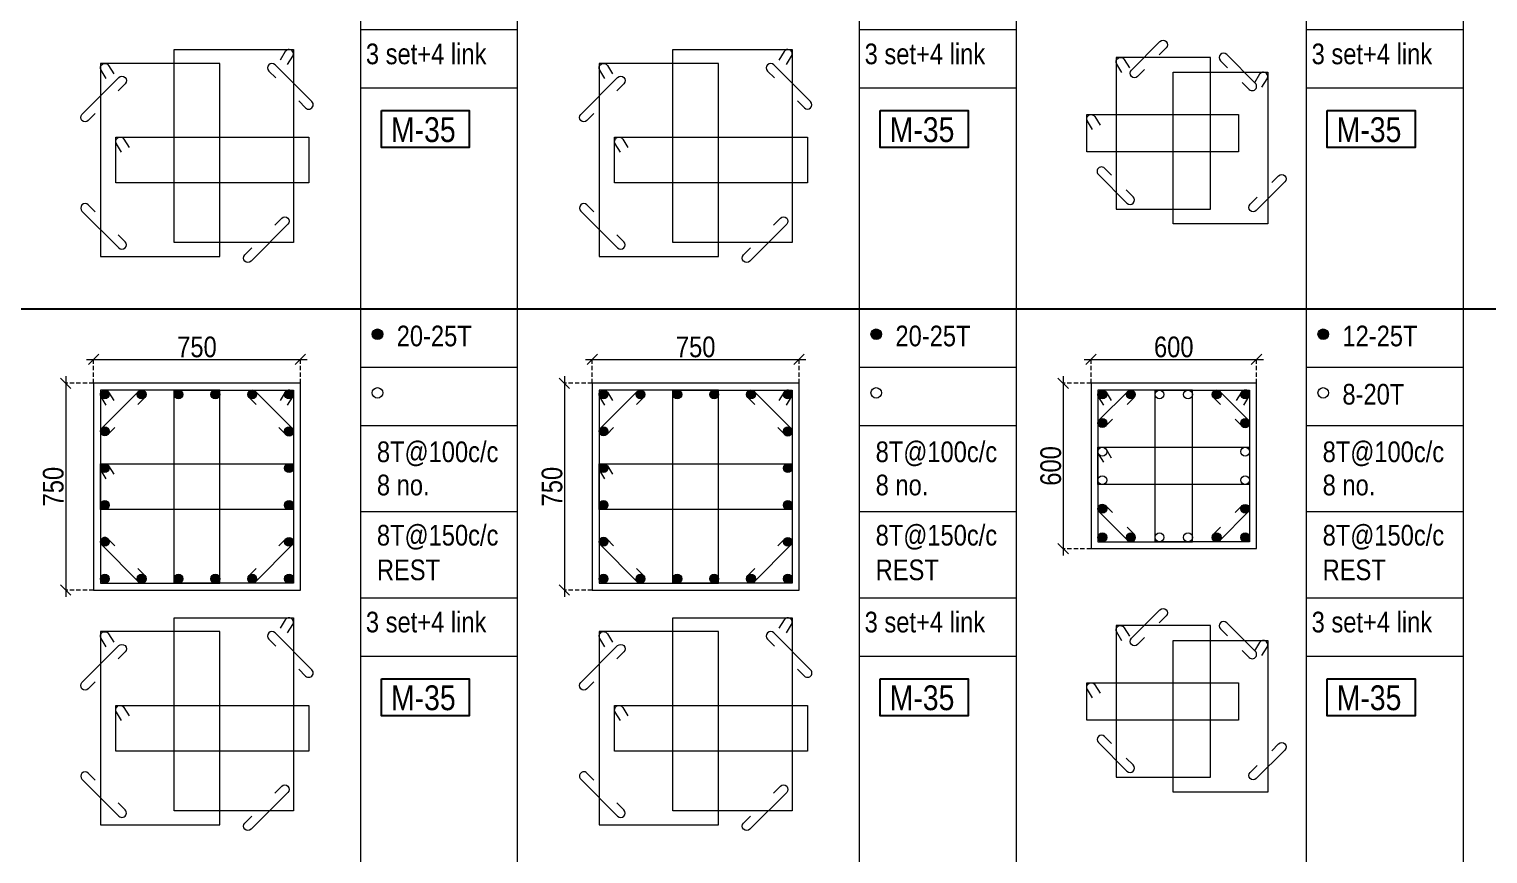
# Model space of a CAD drawing. Header units: millimetres. Extents: x 1112055 to 3390982, y -148532 to 766891.
# Drawn here: x 2195859 to 2217015, y 357806 to 369766 of the extents above; entities that cross this region are included whole.
import ezdxf
from ezdxf.enums import TextEntityAlignment as Align

# ---------------------------------------------------------------- set-up
doc = ezdxf.new("R2010")
doc.units = ezdxf.units.MM
doc.header["$PDMODE"] = 35
doc.header["$PDSIZE"] = -25
doc.linetypes.add('DASHED2', pattern=[0.375, 0.25, -0.125])
doc.linetypes.add('Hidden', pattern=[9.525, 6.35, -3.175])
for name, color, linetype, lineweight in [('B COL. SIZE DIM', 220, 'Continuous', 25), ('B COLSCH', 204, 'Continuous', 20), ('B COLUMN', 1, 'Hidden', 9), ('B STEEL', 34, 'Continuous', 15)]:
    doc.layers.add(name, color=color, linetype=linetype, lineweight=lineweight)
doc.layers.add('B TEXT', color=7, linetype='Continuous')
doc.styles.add('dim inside', font='romans.shx', dxfattribs={"width": 0.8, "height": 125})
doc.styles.add('SWINC', font='swissc.ttf')
doc.dimstyles.new('dim inside', dxfattribs={"dimtxt": 125, "dimasz": 100, "dimexe": 0, "dimexo": 0, "dimgap": 10, "dimtad": 0, "dimdec": 0, "dimzin": 0, "dimdsep": 46, "dimtxsty": 'dim inside', "dimblk": 'SMALL', "dimcen": 0.09, "dimadec": 0, "dimazin": 0, "dimtfac": 1, "dimtdec": 0, "dimtofl": 0, "dimtmove": 0, "dimatfit": 3, "dimfxl": 1, "dimtolj": 1, "dimtzin": 0, "dimarcsym": 2})

# ---------------------------------------------------------------- blocks, each defined once
blk = doc.blocks.new('_Oblique')
at = {"color": 0, "linetype": 'ByBlock', "lineweight": -2}
blk.add_line((-0.5, -0.5), (0.5, 0.5), dxfattribs=at)
blk = doc.blocks.new('*D1200')
at = {"layer": 'B COL. SIZE DIM', "color": 250, "lineweight": 9, "ltscale": 250, "transparency": 16777216}
blk.add_line((2196693, 364977), (2199893, 364977), dxfattribs=at)
at = {"layer": 'B COL. SIZE DIM', "color": 250, "linetype": 'DASHED2', "lineweight": 9, "ltscale": 250, "transparency": 16777216}
for p, q in [((2196793, 364632), (2196793, 364977)), ((2199793, 364632), (2199793, 364977))]:
    blk.add_line(p, q, dxfattribs=at)
at = {"layer": 'Defpoints', "color": 0, "ltscale": 250, "transparency": 16777216}
for p in [(2199793, 364977), (2196793, 364632), (2199793, 364632)]:
    blk.add_point(p, dxfattribs=at)
at = {"layer": 'B COL. SIZE DIM', "color": 250, "lineweight": 9, "ltscale": 250, "transparency": 16777216, "xscale": 150, "yscale": 150, "zscale": 150, "rotation": 180}
blk.add_blockref('_Oblique', (2196793, 364977), dxfattribs=at)
at = {"layer": 'B COL. SIZE DIM', "color": 250, "lineweight": 9, "ltscale": 250, "transparency": 16777216, "xscale": 150, "yscale": 150, "zscale": 150}
blk.add_blockref('_Oblique', (2199793, 364977), dxfattribs=at)
at = {"layer": 'B COL. SIZE DIM', "color": 6, "ltscale": 250, "transparency": 16777216, "insert": (2198293, 365156), "char_height": 300, "attachment_point": 5, "style": 'SWINC'}
blk.add_mtext('\\A1;750', dxfattribs=at)
blk = doc.blocks.new('*D1201')
at = {"layer": 'B COL. SIZE DIM', "color": 250, "lineweight": 9, "ltscale": 250, "transparency": 16777216}
blk.add_line((2196389, 364732), (2196389, 361532), dxfattribs=at)
at = {"layer": 'B COL. SIZE DIM', "color": 250, "linetype": 'DASHED2', "lineweight": 9, "ltscale": 250, "transparency": 16777216}
for p, q in [((2196793, 364632), (2196389, 364632)), ((2196793, 361632), (2196389, 361632))]:
    blk.add_line(p, q, dxfattribs=at)
at = {"layer": 'Defpoints', "color": 0, "ltscale": 250, "transparency": 16777216}
for p in [(2196793, 364632), (2196389, 361632), (2196793, 361632)]:
    blk.add_point(p, dxfattribs=at)
at = {"layer": 'B COL. SIZE DIM', "color": 250, "lineweight": 9, "ltscale": 250, "transparency": 16777216, "xscale": 150, "yscale": 150, "zscale": 150}
for p, rotation in [((2196389, 364632), 90), ((2196389, 361632), 270)]:
    blk.add_blockref('_Oblique', p, dxfattribs=dict(at, rotation=rotation))
at = {"layer": 'B COL. SIZE DIM', "color": 6, "ltscale": 250, "transparency": 16777216, "insert": (2196210, 363132), "char_height": 300, "attachment_point": 5, "rotation": 90, "style": 'SWINC'}
blk.add_mtext('\\A1;750', dxfattribs=at)
blk = doc.blocks.new('*D1210')
at = {"layer": 'B COL. SIZE DIM', "color": 250, "lineweight": 9, "ltscale": 250, "transparency": 16777216}
blk.add_line((2211160, 364977), (2213760, 364977), dxfattribs=at)
at = {"layer": 'B COL. SIZE DIM', "color": 250, "linetype": 'DASHED2', "lineweight": 9, "ltscale": 250, "transparency": 16777216}
for p, q in [((2211260, 364632), (2211260, 364977)), ((2213660, 364632), (2213660, 364977))]:
    blk.add_line(p, q, dxfattribs=at)
at = {"layer": 'Defpoints', "color": 0, "ltscale": 250, "transparency": 16777216}
for p in [(2213660, 364977), (2211260, 364632), (2213660, 364632)]:
    blk.add_point(p, dxfattribs=at)
at = {"layer": 'B COL. SIZE DIM', "color": 250, "lineweight": 9, "ltscale": 250, "transparency": 16777216, "xscale": 150, "yscale": 150, "zscale": 150, "rotation": 180}
blk.add_blockref('_Oblique', (2211260, 364977), dxfattribs=at)
at = {"layer": 'B COL. SIZE DIM', "color": 250, "lineweight": 9, "ltscale": 250, "transparency": 16777216, "xscale": 150, "yscale": 150, "zscale": 150}
blk.add_blockref('_Oblique', (2213660, 364977), dxfattribs=at)
at = {"layer": 'B COL. SIZE DIM', "color": 6, "ltscale": 250, "transparency": 16777216, "insert": (2212460, 365156), "char_height": 300, "attachment_point": 5, "style": 'SWINC'}
blk.add_mtext('\\A1;600', dxfattribs=at)
blk = doc.blocks.new('*D1211')
at = {"layer": 'B COL. SIZE DIM', "color": 250, "lineweight": 9, "ltscale": 250, "transparency": 16777216}
blk.add_line((2210856, 364732), (2210856, 362132), dxfattribs=at)
at = {"layer": 'B COL. SIZE DIM', "color": 250, "linetype": 'DASHED2', "lineweight": 9, "ltscale": 250, "transparency": 16777216}
for p, q in [((2211260, 364632), (2210856, 364632)), ((2211260, 362232), (2210856, 362232))]:
    blk.add_line(p, q, dxfattribs=at)
at = {"layer": 'Defpoints', "color": 0, "ltscale": 250, "transparency": 16777216}
for p in [(2211260, 364632), (2210856, 362232), (2211260, 362232)]:
    blk.add_point(p, dxfattribs=at)
at = {"layer": 'B COL. SIZE DIM', "color": 250, "lineweight": 9, "ltscale": 250, "transparency": 16777216, "xscale": 150, "yscale": 150, "zscale": 150}
for p, rotation in [((2210856, 364632), 90), ((2210856, 362232), 270)]:
    blk.add_blockref('_Oblique', p, dxfattribs=dict(at, rotation=rotation))
at = {"layer": 'B COL. SIZE DIM', "color": 6, "ltscale": 250, "transparency": 16777216, "insert": (2210677, 363432), "char_height": 300, "attachment_point": 5, "rotation": 90, "style": 'SWINC'}
blk.add_mtext('\\A1;600', dxfattribs=at)
blk = doc.blocks.new('*D1216')
at = {"layer": 'B COL. SIZE DIM', "color": 250, "lineweight": 9, "ltscale": 250, "transparency": 16777216}
blk.add_line((2203926, 364977), (2207126, 364977), dxfattribs=at)
at = {"layer": 'B COL. SIZE DIM', "color": 250, "linetype": 'DASHED2', "lineweight": 9, "ltscale": 250, "transparency": 16777216}
for p, q in [((2204026, 364632), (2204026, 364977)), ((2207026, 364632), (2207026, 364977))]:
    blk.add_line(p, q, dxfattribs=at)
at = {"layer": 'Defpoints', "color": 0, "ltscale": 250, "transparency": 16777216}
for p in [(2207026, 364977), (2204026, 364632), (2207026, 364632)]:
    blk.add_point(p, dxfattribs=at)
at = {"layer": 'B COL. SIZE DIM', "color": 250, "lineweight": 9, "ltscale": 250, "transparency": 16777216, "xscale": 150, "yscale": 150, "zscale": 150, "rotation": 180}
blk.add_blockref('_Oblique', (2204026, 364977), dxfattribs=at)
at = {"layer": 'B COL. SIZE DIM', "color": 250, "lineweight": 9, "ltscale": 250, "transparency": 16777216, "xscale": 150, "yscale": 150, "zscale": 150}
blk.add_blockref('_Oblique', (2207026, 364977), dxfattribs=at)
at = {"layer": 'B COL. SIZE DIM', "color": 6, "ltscale": 250, "transparency": 16777216, "insert": (2205526, 365156), "char_height": 300, "attachment_point": 5, "style": 'SWINC'}
blk.add_mtext('\\A1;750', dxfattribs=at)
blk = doc.blocks.new('*D1217')
at = {"layer": 'B COL. SIZE DIM', "color": 250, "lineweight": 9, "ltscale": 250, "transparency": 16777216}
blk.add_line((2203622, 364732), (2203622, 361532), dxfattribs=at)
at = {"layer": 'B COL. SIZE DIM', "color": 250, "linetype": 'DASHED2', "lineweight": 9, "ltscale": 250, "transparency": 16777216}
for p, q in [((2204026, 364632), (2203622, 364632)), ((2204026, 361632), (2203622, 361632))]:
    blk.add_line(p, q, dxfattribs=at)
at = {"layer": 'Defpoints', "color": 0, "ltscale": 250, "transparency": 16777216}
for p in [(2204026, 364632), (2203622, 361632), (2204026, 361632)]:
    blk.add_point(p, dxfattribs=at)
at = {"layer": 'B COL. SIZE DIM', "color": 250, "lineweight": 9, "ltscale": 250, "transparency": 16777216, "xscale": 150, "yscale": 150, "zscale": 150}
for p, rotation in [((2203622, 364632), 90), ((2203622, 361632), 270)]:
    blk.add_blockref('_Oblique', p, dxfattribs=dict(at, rotation=rotation))
at = {"layer": 'B COL. SIZE DIM', "color": 6, "ltscale": 250, "transparency": 16777216, "insert": (2203444, 363132), "char_height": 300, "attachment_point": 5, "rotation": 90, "style": 'SWINC'}
blk.add_mtext('\\A1;750', dxfattribs=at)

msp = doc.modelspace()

# ---------------------------------------------------------------- hatches: boundary and pattern name
at = {"layer": 'B STEEL', "lineweight": 9, "ltscale": 0.5}
h = msp.add_hatch(color=34, dxfattribs=at)
edge = h.paths.add_edge_path()
edge.add_arc((2200911.2, 365341.4), 76.8, 0, 360)
h = msp.add_hatch(color=34, dxfattribs=at)
edge = h.paths.add_edge_path()
edge.add_arc((2208144.7, 365341.4), 76.8, 0, 360)
h = msp.add_hatch(color=34, dxfattribs=at)
edge = h.paths.add_edge_path()
edge.add_arc((2214627.6, 365341.4), 76.8, 0, 360)
h = msp.add_hatch(color=34, dxfattribs=at)
edge = h.paths.add_edge_path()
edge.add_arc((2196956.8, 364468.3), 64, 0, 360)
at = {"layer": 'B STEEL'}
h = msp.add_hatch(color=34, dxfattribs=at)
edge = h.paths.add_edge_path()
edge.add_arc((2197491.2, 364468.3), 64, 0, 360)
h = msp.add_hatch(color=34, dxfattribs=at)
edge = h.paths.add_edge_path()
edge.add_arc((2198025.6, 364468.3), 64, 0, 360)
h = msp.add_hatch(color=34, dxfattribs=at)
edge = h.paths.add_edge_path()
edge.add_arc((2198560, 364468.3), 64, 0, 360)
h = msp.add_hatch(color=34, dxfattribs=at)
edge = h.paths.add_edge_path()
edge.add_arc((2199094.4, 364468.3), 64, 0, 360)
at = {"layer": 'B STEEL', "lineweight": 9, "ltscale": 0.5}
h = msp.add_hatch(color=34, dxfattribs=at)
edge = h.paths.add_edge_path()
edge.add_arc((2199628.8, 364468.3), 64, 180, 540, ccw=False)
h = msp.add_hatch(color=34, dxfattribs=at)
edge = h.paths.add_edge_path()
edge.add_arc((2204190.3, 364468.3), 64, 0, 360)
at = {"layer": 'B STEEL'}
h = msp.add_hatch(color=34, dxfattribs=at)
edge = h.paths.add_edge_path()
edge.add_arc((2204724.7, 364468.3), 64, 0, 360)
h = msp.add_hatch(color=34, dxfattribs=at)
edge = h.paths.add_edge_path()
edge.add_arc((2205259.1, 364468.3), 64, 0, 360)
h = msp.add_hatch(color=34, dxfattribs=at)
edge = h.paths.add_edge_path()
edge.add_arc((2205793.5, 364468.3), 64, 0, 360)
h = msp.add_hatch(color=34, dxfattribs=at)
edge = h.paths.add_edge_path()
edge.add_arc((2206327.9, 364468.3), 64, 0, 360)
at = {"layer": 'B STEEL', "lineweight": 9, "ltscale": 0.5}
h = msp.add_hatch(color=34, dxfattribs=at)
edge = h.paths.add_edge_path()
edge.add_arc((2206862.3, 364468.3), 64, 180, 540, ccw=False)
h = msp.add_hatch(color=34, dxfattribs=at)
edge = h.paths.add_edge_path()
edge.add_arc((2211423.9, 364468.3), 64, 0, 360)
h = msp.add_hatch(color=34, dxfattribs=at)
edge = h.paths.add_edge_path()
edge.add_arc((2211838.3, 364468.3), 64, 180, 540, ccw=False)
h = msp.add_hatch(color=34, dxfattribs=at)
edge = h.paths.add_edge_path()
edge.add_arc((2213081.5, 364468.3), 64, 180, 540, ccw=False)
h = msp.add_hatch(color=34, dxfattribs=at)
edge = h.paths.add_edge_path()
edge.add_arc((2213495.8, 364468.3), 64, 180, 540, ccw=False)
h = msp.add_hatch(color=34, dxfattribs=at)
edge = h.paths.add_edge_path()
edge.add_arc((2211423.9, 364053.9), 64, 0, 360)
h = msp.add_hatch(color=34, dxfattribs=at)
edge = h.paths.add_edge_path()
edge.add_arc((2213495.8, 364053.9), 64, 180, 540, ccw=False)
at = {"layer": 'B STEEL'}
h = msp.add_hatch(color=34, dxfattribs=at)
edge = h.paths.add_edge_path()
edge.add_arc((2196956.8, 363933.9), 64, 0, 360)
h = msp.add_hatch(color=34, dxfattribs=at)
edge = h.paths.add_edge_path()
edge.add_arc((2199628.8, 363933.9), 64, 0, 360)
h = msp.add_hatch(color=34, dxfattribs=at)
edge = h.paths.add_edge_path()
edge.add_arc((2204190.3, 363933.9), 64, 0, 360)
h = msp.add_hatch(color=34, dxfattribs=at)
edge = h.paths.add_edge_path()
edge.add_arc((2206862.3, 363933.9), 64, 0, 360)
h = msp.add_hatch(color=34, dxfattribs=at)
edge = h.paths.add_edge_path()
edge.add_arc((2196956.8, 363399.5), 64, 0, 360)
h = msp.add_hatch(color=34, dxfattribs=at)
edge = h.paths.add_edge_path()
edge.add_arc((2199628.8, 363399.5), 64, 0, 360)
h = msp.add_hatch(color=34, dxfattribs=at)
edge = h.paths.add_edge_path()
edge.add_arc((2204190.3, 363399.5), 64, 0, 360)
h = msp.add_hatch(color=34, dxfattribs=at)
edge = h.paths.add_edge_path()
edge.add_arc((2206862.3, 363399.5), 64, 0, 360)
h = msp.add_hatch(color=34, dxfattribs=at)
edge = h.paths.add_edge_path()
edge.add_arc((2196956.8, 362865.1), 64, 0, 360)
h = msp.add_hatch(color=34, dxfattribs=at)
edge = h.paths.add_edge_path()
edge.add_arc((2199628.8, 362865.1), 64, 0, 360)
h = msp.add_hatch(color=34, dxfattribs=at)
edge = h.paths.add_edge_path()
edge.add_arc((2204190.3, 362865.1), 64, 0, 360)
h = msp.add_hatch(color=34, dxfattribs=at)
edge = h.paths.add_edge_path()
edge.add_arc((2206862.3, 362865.1), 64, 0, 360)
at = {"layer": 'B STEEL', "lineweight": 9, "ltscale": 0.5}
h = msp.add_hatch(color=34, dxfattribs=at)
edge = h.paths.add_edge_path()
edge.add_arc((2211423.9, 362810.7), 64, 0, 360)
h = msp.add_hatch(color=34, dxfattribs=at)
edge = h.paths.add_edge_path()
edge.add_arc((2213495.8, 362810.7), 64, 180, 540, ccw=False)
at = {"layer": 'B STEEL'}
h = msp.add_hatch(color=34, dxfattribs=at)
edge = h.paths.add_edge_path()
edge.add_arc((2196956.8, 362330.7), 64, 0, 360)
h = msp.add_hatch(color=34, dxfattribs=at)
edge = h.paths.add_edge_path()
edge.add_arc((2199628.8, 362330.7), 64, 0, 360)
h = msp.add_hatch(color=34, dxfattribs=at)
edge = h.paths.add_edge_path()
edge.add_arc((2204190.3, 362330.7), 64, 0, 360)
h = msp.add_hatch(color=34, dxfattribs=at)
edge = h.paths.add_edge_path()
edge.add_arc((2206862.3, 362330.7), 64, 0, 360)
at = {"layer": 'B STEEL', "lineweight": 9, "ltscale": 0.5}
h = msp.add_hatch(color=34, dxfattribs=at)
edge = h.paths.add_edge_path()
edge.add_arc((2211423.9, 362396.3), 64, 0, 360, ccw=False)
h = msp.add_hatch(color=34, dxfattribs=at)
edge = h.paths.add_edge_path()
edge.add_arc((2211838.3, 362396.3), 64, -180, 180)
h = msp.add_hatch(color=34, dxfattribs=at)
edge = h.paths.add_edge_path()
edge.add_arc((2213081.5, 362396.3), 64, -180, 180)
h = msp.add_hatch(color=34, dxfattribs=at)
edge = h.paths.add_edge_path()
edge.add_arc((2213495.8, 362396.3), 64, -180, 180)
h = msp.add_hatch(color=34, dxfattribs=at)
edge = h.paths.add_edge_path()
edge.add_arc((2196956.8, 361796.3), 64, 0, 360, ccw=False)
at = {"layer": 'B STEEL'}
h = msp.add_hatch(color=34, dxfattribs=at)
edge = h.paths.add_edge_path()
edge.add_arc((2197491.2, 361796.3), 64, 0, 360)
h = msp.add_hatch(color=34, dxfattribs=at)
edge = h.paths.add_edge_path()
edge.add_arc((2198025.6, 361796.3), 64, 0, 360)
h = msp.add_hatch(color=34, dxfattribs=at)
edge = h.paths.add_edge_path()
edge.add_arc((2198560, 361796.3), 64, 0, 360)
h = msp.add_hatch(color=34, dxfattribs=at)
edge = h.paths.add_edge_path()
edge.add_arc((2199094.4, 361796.3), 64, 0, 360)
at = {"layer": 'B STEEL', "lineweight": 9, "ltscale": 0.5}
h = msp.add_hatch(color=34, dxfattribs=at)
edge = h.paths.add_edge_path()
edge.add_arc((2199628.8, 361796.3), 64, -180, 180)
h = msp.add_hatch(color=34, dxfattribs=at)
edge = h.paths.add_edge_path()
edge.add_arc((2204190.3, 361796.3), 64, 0, 360, ccw=False)
at = {"layer": 'B STEEL'}
h = msp.add_hatch(color=34, dxfattribs=at)
edge = h.paths.add_edge_path()
edge.add_arc((2204724.7, 361796.3), 64, 0, 360)
h = msp.add_hatch(color=34, dxfattribs=at)
edge = h.paths.add_edge_path()
edge.add_arc((2205259.1, 361796.3), 64, 0, 360)
h = msp.add_hatch(color=34, dxfattribs=at)
edge = h.paths.add_edge_path()
edge.add_arc((2205793.5, 361796.3), 64, 0, 360)
h = msp.add_hatch(color=34, dxfattribs=at)
edge = h.paths.add_edge_path()
edge.add_arc((2206327.9, 361796.3), 64, 0, 360)
at = {"layer": 'B STEEL', "lineweight": 9, "ltscale": 0.5}
h = msp.add_hatch(color=34, dxfattribs=at)
edge = h.paths.add_edge_path()
edge.add_arc((2206862.3, 361796.3), 64, -180, 180)

# ---------------------------------------------------------------- linework, layer by layer
msp.add_line((2087620, 365709.7), (2378433, 365709.7))
at = {"layer": 'B COLSCH', "color": 250, "lineweight": 0}
for p, q in [((2216655.7, 383508.5), (2216655.7, 323875.2)), ((2200664.9, 382189.4), (2200664.9, 332750.4)), ((2202939.3, 382189.4), (2202939.3, 323875.2)), ((2207898.4, 382189.4), (2207898.4, 332750.4)), ((2210172.8, 382189.4), (2210172.8, 323875.2)), ((2214381.3, 382189.4), (2214381.3, 332750.4)), ((2200664.9, 369760.1), (2202939.3, 369760.1)), ((2207898.4, 369760.1), (2210172.8, 369760.1)), ((2214381.3, 369760.1), (2216655.7, 369760.1)), ((2200664.9, 368915.1), (2202939.3, 368915.1)), ((2207898.4, 368915.1), (2210172.8, 368915.1)), ((2214381.3, 368915.1), (2216655.7, 368915.1)), ((2087620, 365709.7), (2216655.7, 365709.7)), ((2200664.9, 364864.8), (2202939.3, 364864.8)), ((2207898.4, 364864.8), (2210172.8, 364864.8)), ((2214381.3, 364864.8), (2216655.7, 364864.8)), ((2200664.9, 364019.8), (2202939.3, 364019.8)), ((2207898.4, 364019.8), (2210172.8, 364019.8)), ((2214381.3, 364019.8), (2216655.7, 364019.8)), ((2200664.9, 362770), (2202939.3, 362770)), ((2207898.4, 362770), (2210172.8, 362770)), ((2214381.3, 362770), (2216655.7, 362770)), ((2200664.9, 361520.2), (2202939.3, 361520.2)), ((2207898.4, 361520.2), (2210172.8, 361520.2)), ((2214381.3, 361520.2), (2216655.7, 361520.2)), ((2200664.9, 360675.2), (2202939.3, 360675.2)), ((2207898.4, 360675.2), (2210172.8, 360675.2)), ((2214381.3, 360675.2), (2216655.7, 360675.2))]:
    msp.add_line(p, q, dxfattribs=at)
at = {"layer": 'B COLUMN', "color": 1, "linetype": 'ByBlock', "lineweight": 20}
for points in [[(2196792.8, 361632.3), (2199792.8, 361632.3), (2199792.8, 364632.3), (2196792.8, 364632.3)], [(2204026.3, 361632.3), (2207026.3, 361632.3), (2207026.3, 364632.3), (2204026.3, 364632.3)], [(2211259.9, 362232.3), (2213659.9, 362232.3), (2213659.9, 364632.3), (2211259.9, 364632.3)]]:
    msp.add_lwpolyline(points, close=True, dxfattribs=at)
at = {"layer": 'B STEEL', "color": 34, "lineweight": 9, "ltscale": 0.5}
for points in [[(2212037, 369182), (2211936.1, 369081.1, -1), (2211845.6, 369171.6), (2212259.9, 369586, -1), (2212350.5, 369495.5), (2212249.6, 369394.6)], [(2199608.5, 369251.9), (2199683.3, 369373.3, 1), (2199574.2, 369440.5), (2199499.5, 369319)], [(2206842.1, 369251.9), (2206916.8, 369373.3, 1), (2206807.8, 369440.5), (2206733, 369319)], [(2213451.6, 368994.4), (2213552.4, 368893.6, 1), (2213643, 368984.1), (2213228.6, 369398.5, 1), (2213138.1, 369308), (2213238.9, 369207.1)], [(2196977, 369049.5), (2196902.3, 369171, -1), (2197011.3, 369238.1), (2197086.1, 369116.6)], [(2199768.6, 368725.7), (2199869.4, 368624.9, 1), (2199960, 368715.4), (2199425.6, 369249.8, 1), (2199335, 369159.3), (2199435.9, 369058.4)], [(2204210.6, 369049.5), (2204135.8, 369171, -1), (2204244.9, 369238.1), (2204319.6, 369116.6)], [(2207002.1, 368725.7), (2207103, 368624.9, 1), (2207193.5, 368715.4), (2206659.1, 369249.8, 1), (2206568.6, 369159.3), (2206669.5, 369058.4)], [(2211708.1, 369137.5), (2211633.4, 369259, -1), (2211742.4, 369326.1), (2211817.2, 369204.6)], [(2196817, 368541.2), (2196716.1, 368440.3, -1), (2196625.6, 368530.8), (2197160, 369065.2, -1), (2197250.5, 368974.7), (2197149.6, 368873.8)], [(2204050.5, 368541.2), (2203949.7, 368440.3, -1), (2203859.1, 368530.8), (2204393.5, 369065.2, -1), (2204484.1, 368974.7), (2204383.2, 368873.8)], [(2213739.6, 368922.9), (2213814.4, 369044.4, 1), (2213705.3, 369111.5), (2213630.6, 368990)], [(2211282.2, 368308.7), (2211207.4, 368430.2, -1), (2211316.5, 368497.3), (2211391.2, 368375.8)], [(2197200.2, 367980.7), (2197125.4, 368102.2, -1), (2197234.5, 368169.3), (2197309.2, 368047.8)], [(2204433.7, 367980.7), (2204359, 368102.2, -1), (2204468, 368169.3), (2204542.8, 368047.8)], [(2211557.8, 367648.3), (2211457, 367749.2, 1), (2211366.4, 367658.6), (2211780.8, 367244.3, 1), (2211871.4, 367334.8), (2211770.5, 367435.7)], [(2213880.1, 367540.4), (2213981, 367641.3, -1), (2214071.5, 367550.7), (2213657.1, 367136.3, -1), (2213566.6, 367226.9), (2213667.5, 367327.7)], [(2196817, 367116.9), (2196716.1, 367217.7, 1), (2196625.6, 367127.2), (2197160, 366592.8, 1), (2197250.5, 366683.3), (2197149.6, 366784.2)], [(2204050.5, 367116.9), (2203949.7, 367217.7, 1), (2203859.1, 367127.2), (2204393.5, 366592.8, 1), (2204484.1, 366683.3), (2204383.2, 366784.2)], [(2199421.1, 366925.8), (2199522, 367026.6, -1), (2199612.5, 366936.1), (2199078.1, 366401.7, -1), (2198987.6, 366492.2), (2199088.5, 366593.1)], [(2206654.7, 366925.8), (2206755.5, 367026.6, -1), (2206846.1, 366936.1), (2206311.7, 366401.7, -1), (2206221.2, 366492.2), (2206322, 366593.1)], [(2196977, 364313.2), (2196902.3, 364434.7, -1), (2197011.3, 364501.8), (2197086.1, 364380.3)], [(2197102.9, 363989.5), (2197002.1, 363888.6, -1), (2196911.5, 363979.1), (2197445.9, 364513.5, -1), (2197536.5, 364423), (2197435.6, 364322.1)], [(2199482.6, 363989.5), (2199583.5, 363888.6, 1), (2199674, 363979.1), (2199139.6, 364513.5, 1), (2199049.1, 364423), (2199150, 364322.1)], [(2199608.5, 364313.2), (2199683.3, 364434.7, 1), (2199574.2, 364501.8), (2199499.5, 364380.3)], [(2204210.6, 364313.2), (2204135.8, 364434.7, -1), (2204244.9, 364501.8), (2204319.6, 364380.3)], [(2204336.5, 363989.5), (2204235.6, 363888.6, -1), (2204145.1, 363979.1), (2204679.5, 364513.5, -1), (2204770, 364423), (2204669.1, 364322.1)], [(2206716.2, 363989.5), (2206817, 363888.6, 1), (2206907.6, 363979.1), (2206373.2, 364513.5, 1), (2206282.6, 364423), (2206383.5, 364322.1)], [(2206842.1, 364313.2), (2206916.8, 364434.7, 1), (2206807.8, 364501.8), (2206733, 364380.3)], [(2211444.1, 364313.2), (2211369.4, 364434.7, -1), (2211478.4, 364501.8), (2211553.2, 364380.3)], [(2211570, 364109.5), (2211469.2, 364008.6, -1), (2211378.6, 364099.1), (2211793, 364513.5, -1), (2211883.5, 364423), (2211782.7, 364322.1)], [(2213349.7, 364109.5), (2213450.6, 364008.6, 1), (2213541.1, 364099.1), (2213126.7, 364513.5, 1), (2213036.2, 364423), (2213137.1, 364322.1)], [(2213475.6, 364313.2), (2213550.4, 364434.7, 1), (2213441.3, 364501.8), (2213366.6, 364380.3)], [(2211444.1, 363484.4), (2211369.4, 363605.9, -1), (2211478.4, 363673), (2211553.2, 363551.5)], [(2196977, 363244.4), (2196902.3, 363365.9, -1), (2197011.3, 363433), (2197086.1, 363311.5)], [(2204210.6, 363244.4), (2204135.8, 363365.9, -1), (2204244.9, 363433), (2204319.6, 363311.5)], [(2211570, 362755.1), (2211469.2, 362856, 1), (2211378.6, 362765.4), (2211793, 362351, 1), (2211883.5, 362441.6), (2211782.7, 362542.4)], [(2213349.7, 362755.1), (2213450.6, 362856, -1), (2213541.1, 362765.4), (2213126.7, 362351, -1), (2213036.2, 362441.6), (2213137.1, 362542.4)], [(2197102.9, 362275.1), (2197002.1, 362376, 1), (2196911.5, 362285.4), (2197445.9, 361751, 1), (2197536.5, 361841.6), (2197435.6, 361942.4)], [(2199482.6, 362275.1), (2199583.5, 362376, -1), (2199674, 362285.4), (2199139.6, 361751, -1), (2199049.1, 361841.6), (2199150, 361942.4)], [(2204336.5, 362275.1), (2204235.6, 362376, 1), (2204145.1, 362285.4), (2204679.5, 361751, 1), (2204770, 361841.6), (2204669.1, 361942.4)], [(2206716.2, 362275.1), (2206817, 362376, -1), (2206907.6, 362285.4), (2206373.2, 361751, -1), (2206282.6, 361841.6), (2206383.5, 361942.4)], [(2212037, 360942.1), (2211936.1, 360841.3, -1), (2211845.6, 360931.8), (2212259.9, 361346.2, -1), (2212350.5, 361255.6), (2212249.6, 361154.8)], [(2199608.5, 361012), (2199683.3, 361133.5, 1), (2199574.2, 361200.6), (2199499.5, 361079.1)], [(2206842.1, 361012), (2206916.8, 361133.5, 1), (2206807.8, 361200.6), (2206733, 361079.1)], [(2213451.6, 360754.6), (2213552.4, 360653.7, 1), (2213643, 360744.3), (2213228.6, 361158.7, 1), (2213138.1, 361068.1), (2213238.9, 360967.3)], [(2196977, 360809.6), (2196902.3, 360931.1, -1), (2197011.3, 360998.2), (2197086.1, 360876.8)], [(2199768.6, 360485.9), (2199869.4, 360385, 1), (2199960, 360475.6), (2199425.6, 361009.9, 1), (2199335, 360919.4), (2199435.9, 360818.5)], [(2204210.6, 360809.6), (2204135.8, 360931.1, -1), (2204244.9, 360998.2), (2204319.6, 360876.8)], [(2207002.1, 360485.9), (2207103, 360385, 1), (2207193.5, 360475.6), (2206659.1, 361009.9, 1), (2206568.6, 360919.4), (2206669.5, 360818.5)], [(2211708.1, 360897.6), (2211633.4, 361019.1, -1), (2211742.4, 361086.2), (2211817.2, 360964.7)], [(2196817, 360301.3), (2196716.1, 360200.4, -1), (2196625.6, 360291), (2197160, 360825.4, -1), (2197250.5, 360734.8), (2197149.6, 360634)], [(2204050.5, 360301.3), (2203949.7, 360200.4, -1), (2203859.1, 360291), (2204393.5, 360825.4, -1), (2204484.1, 360734.8), (2204383.2, 360634)], [(2213739.6, 360683.1), (2213814.4, 360804.5, 1), (2213705.3, 360871.6), (2213630.6, 360750.2)], [(2211282.2, 360068.8), (2211207.4, 360190.3, -1), (2211316.5, 360257.4), (2211391.2, 360136)], [(2197200.2, 359740.9), (2197125.4, 359862.3, -1), (2197234.5, 359929.4), (2197309.2, 359808)], [(2204433.7, 359740.9), (2204359, 359862.3, -1), (2204468, 359929.4), (2204542.8, 359808)], [(2211557.8, 359408.5), (2211457, 359509.3, 1), (2211366.4, 359418.8), (2211780.8, 359004.4, 1), (2211871.4, 359094.9), (2211770.5, 359195.8)], [(2213880.1, 359300.6), (2213981, 359401.4, -1), (2214071.5, 359310.9), (2213657.1, 358896.5, -1), (2213566.6, 358987), (2213667.5, 359087.9)], [(2196817, 358877), (2196716.1, 358977.9, 1), (2196625.6, 358887.3), (2197160, 358352.9, 1), (2197250.5, 358443.5), (2197149.6, 358544.4)], [(2199421.1, 358685.9), (2199522, 358786.8, -1), (2199612.5, 358696.2), (2199078.1, 358161.8, -1), (2198987.6, 358252.4), (2199088.5, 358353.2)], [(2204050.5, 358877), (2203949.7, 358977.9, 1), (2203859.1, 358887.3), (2204393.5, 358352.9, 1), (2204484.1, 358443.5), (2204383.2, 358544.4)], [(2206654.7, 358685.9), (2206755.5, 358786.8, -1), (2206846.1, 358696.2), (2206311.7, 358161.8, -1), (2206221.2, 358252.4), (2206322, 358353.2)]]:
    msp.add_lwpolyline(points, format="xyb", dxfattribs=at)
for points in [[(2199692.8, 366670.9), (2197961.6, 366670.9), (2197961.6, 369470.9), (2199692.8, 369470.9)], [(2206926.3, 366670.9), (2205195.1, 366670.9), (2205195.1, 369470.9), (2206926.3, 369470.9)], [(2196892.8, 366468.5), (2198624, 366468.5), (2198624, 369268.5), (2196892.8, 369268.5)], [(2204126.3, 366468.5), (2205857.5, 366468.5), (2205857.5, 369268.5), (2204126.3, 369268.5)], [(2211623.9, 367156.5), (2212995.1, 367156.5), (2212995.1, 369356.5), (2211623.9, 369356.5)], [(2213823.9, 366942), (2212452.6, 366942), (2212452.6, 369142), (2213823.9, 369142)], [(2211197.9, 368527.7), (2213397.9, 368527.7), (2213397.9, 367985.3), (2211197.9, 367985.3)], [(2197115.9, 368199.8), (2199915.9, 368199.8), (2199915.9, 367537.3), (2197115.9, 367537.3)], [(2204349.5, 368199.8), (2207149.5, 368199.8), (2207149.5, 367537.3), (2204349.5, 367537.3)], [(2196892.8, 361732.3), (2198624, 361732.3), (2198624, 364532.3), (2196892.8, 364532.3)], [(2199692.8, 361732.3), (2197961.6, 361732.3), (2197961.6, 364532.3), (2199692.8, 364532.3)], [(2204126.3, 361732.3), (2205857.5, 361732.3), (2205857.5, 364532.3), (2204126.3, 364532.3)], [(2206926.3, 361732.3), (2205195.1, 361732.3), (2205195.1, 364532.3), (2206926.3, 364532.3)], [(2211359.9, 362332.3), (2212731.1, 362332.3), (2212731.1, 364532.3), (2211359.9, 364532.3)], [(2213559.9, 362332.3), (2212188.7, 362332.3), (2212188.7, 364532.3), (2213559.9, 364532.3)], [(2211359.9, 363703.5), (2213559.9, 363703.5), (2213559.9, 363161.1), (2211359.9, 363161.1)], [(2196892.8, 363463.5), (2199692.8, 363463.5), (2199692.8, 362801.1), (2196892.8, 362801.1)], [(2204126.3, 363463.5), (2206926.3, 363463.5), (2206926.3, 362801.1), (2204126.3, 362801.1)], [(2199692.8, 358431.1), (2197961.6, 358431.1), (2197961.6, 361231.1), (2199692.8, 361231.1)], [(2206926.3, 358431.1), (2205195.1, 358431.1), (2205195.1, 361231.1), (2206926.3, 361231.1)], [(2196892.8, 358228.7), (2198624, 358228.7), (2198624, 361028.7), (2196892.8, 361028.7)], [(2204126.3, 358228.7), (2205857.5, 358228.7), (2205857.5, 361028.7), (2204126.3, 361028.7)], [(2211623.9, 358916.7), (2212995.1, 358916.7), (2212995.1, 361116.7), (2211623.9, 361116.7)], [(2213823.9, 358702.1), (2212452.6, 358702.1), (2212452.6, 360902.1), (2213823.9, 360902.1)], [(2211197.9, 360287.9), (2213397.9, 360287.9), (2213397.9, 359745.5), (2211197.9, 359745.5)], [(2197115.9, 359959.9), (2199915.9, 359959.9), (2199915.9, 359297.5), (2197115.9, 359297.5)], [(2204349.5, 359959.9), (2207149.5, 359959.9), (2207149.5, 359297.5), (2204349.5, 359297.5)]]:
    msp.add_lwpolyline(points, close=True, dxfattribs=at)
for centre, radius in [((2200911.2, 365341.4), 76.8), ((2208144.7, 365341.4), 76.8), ((2214627.6, 365341.4), 76.8), ((2196956.8, 364468.3), 64), ((2197491.2, 364468.3), 64), ((2198025.6, 364468.3), 64), ((2198560, 364468.3), 64), ((2199094.4, 364468.3), 64), ((2199628.8, 364468.3), 64), ((2200911.2, 364491.2), 76.8), ((2204190.3, 364468.3), 64), ((2204724.7, 364468.3), 64), ((2205259.1, 364468.3), 64), ((2205793.5, 364468.3), 64), ((2206327.9, 364468.3), 64), ((2206862.3, 364468.3), 64), ((2208144.7, 364491.2), 76.8), ((2211423.9, 364468.3), 64), ((2211838.3, 364468.3), 64), ((2212252.7, 364468.3), 64), ((2212667.1, 364468.3), 64), ((2213081.5, 364468.3), 64), ((2213495.8, 364468.3), 64), ((2214627.6, 364491.2), 76.8), ((2211423.9, 364053.9), 64), ((2213495.8, 364053.9), 64), ((2196956.8, 363933.9), 64), ((2199628.8, 363933.9), 64), ((2204190.3, 363933.9), 64), ((2206862.3, 363933.9), 64), ((2211423.9, 363639.5), 64), ((2213495.8, 363639.5), 64), ((2196956.8, 363399.5), 64), ((2199628.8, 363399.5), 64), ((2204190.3, 363399.5), 64), ((2206862.3, 363399.5), 64), ((2211423.9, 363225.1), 64), ((2213495.8, 363225.1), 64), ((2196956.8, 362865.1), 64), ((2199628.8, 362865.1), 64), ((2204190.3, 362865.1), 64), ((2206862.3, 362865.1), 64), ((2211423.9, 362810.7), 64), ((2213495.8, 362810.7), 64), ((2196956.8, 362330.7), 64), ((2199628.8, 362330.7), 64), ((2204190.3, 362330.7), 64), ((2206862.3, 362330.7), 64), ((2211423.9, 362396.3), 64), ((2211838.3, 362396.3), 64), ((2212252.7, 362396.3), 64), ((2212667.1, 362396.3), 64), ((2213081.5, 362396.3), 64), ((2213495.8, 362396.3), 64), ((2196956.8, 361796.3), 64), ((2197491.2, 361796.3), 64), ((2198025.6, 361796.3), 64), ((2198560, 361796.3), 64), ((2199094.4, 361796.3), 64), ((2199628.8, 361796.3), 64), ((2204190.3, 361796.3), 64), ((2204724.7, 361796.3), 64), ((2205259.1, 361796.3), 64), ((2205793.5, 361796.3), 64), ((2206327.9, 361796.3), 64), ((2206862.3, 361796.3), 64)]:
    msp.add_circle(centre, radius, dxfattribs=at)
at = {"layer": 'B TEXT', "color": 1}
for points in [[(2200968.5, 368586), (2202243.1, 368586), (2202243.1, 368048.1), (2200968.5, 368048.1)], [(2208202.1, 368586), (2209476.7, 368586), (2209476.7, 368048.1), (2208202.1, 368048.1)], [(2214685, 368586), (2215959.6, 368586), (2215959.6, 368048.1), (2214685, 368048.1)], [(2200968.5, 360346.2), (2202243.1, 360346.2), (2202243.1, 359808.2), (2200968.5, 359808.2)], [(2208202.1, 360346.2), (2209476.7, 360346.2), (2209476.7, 359808.2), (2208202.1, 359808.2)], [(2214685, 360346.2), (2215959.6, 360346.2), (2215959.6, 359808.2), (2214685, 359808.2)]]:
    msp.add_lwpolyline(points, close=True, dxfattribs=at)

# ---------------------------------------------------------------- texts
at = {"layer": 'B TEXT', "style": 'SWINC'}
for s, p in [('3 set+4 link', (2200743.1, 369257.6)), ('3 set+4 link', (2207976.6, 369257.6)), ('3 set+4 link', (2214459.5, 369257.6)), ('20-25T', (2201189.7, 365166.9)), ('20-25T', (2208423.2, 365166.9)), ('12-25T', (2214906.1, 365166.9)), ('8-20T', (2214906.1, 364321.9)), ('8T@100c/c', (2200902.7, 363487)), ('8T@100c/c', (2208136.3, 363487)), ('8T@100c/c', (2214619.2, 363487)), ('8 no.', (2200902.7, 363005.3)), ('8 no.', (2208136.3, 363005.3)), ('8 no.', (2214619.2, 363005.3)), ('8T@150c/c', (2200902.7, 362277.2)), ('8T@150c/c', (2208136.3, 362277.2)), ('8T@150c/c', (2214619.2, 362277.2)), ('REST', (2200902.7, 361774.8)), ('REST', (2208136.3, 361774.8)), ('REST', (2214619.2, 361774.8)), ('3 set+4 link', (2200743.1, 361017.7)), ('3 set+4 link', (2207976.6, 361017.7)), ('3 set+4 link', (2214459.5, 361017.7))]:
    msp.add_text(s, height=300, dxfattribs=at).set_placement(p)
at = {"layer": 'B TEXT', "color": 1, "style": 'SWINC'}
for p in [(2201105.9, 368021.5), (2208339.4, 368021.5), (2214822.3, 368021.5), (2201105.9, 359781.7), (2208339.4, 359781.7), (2214822.3, 359781.7)]:
    msp.add_text('M-35', height=360, dxfattribs=at).set_placement(p, align=Align.BOTTOM_LEFT)

# ---------------------------------------------------------------- dimensions: what is measured, and where the dimension line sits
at = {"layer": 'B COL. SIZE DIM', "color": 250, "ltscale": 250}
for base, p1, p2, picture, middle in [((2199792.8, 364977.2), (2196792.8, 364632.3), (2199792.8, 364632.3), '*D1200', (2198292.8, 365156)), ((2207026.3, 364977.2), (2204026.3, 364632.3), (2207026.3, 364632.3), '*D1216', (2205526.3, 365156)), ((2213659.9, 364977.2), (2211259.9, 364632.3), (2213659.9, 364632.3), '*D1210', (2212459.9, 365156.2))]:
    dim = msp.add_linear_dim(base=base, p1=p1, p2=p2, dimstyle='dim inside', override={"dimtxt": 300, "dimasz": 150, "dimgap": 25, "dimtad": 3, "dimlfac": 0.25, "dimtxsty": 'SWINC', "dimblk1": 'Oblique', "dimblk2": 'Oblique', "dimsah": 1, "dimdle": 100, "dimclrd": 250, "dimclre": 250, "dimclrt": 6, "dimfxl": 1000, "dimlwd": 9, "dimlwe": 9}, dxfattribs=at)
    dim.commit()
    dim.dimension.update_dxf_attribs({"geometry": picture, "text_midpoint": middle})
for base, p1, p2, picture, middle in [((2196388.9, 361632.3), (2196792.8, 364632.3), (2196792.8, 361632.3), '*D1201', (2196210.1, 363132.3)), ((2203622.4, 361632.3), (2204026.3, 364632.3), (2204026.3, 361632.3), '*D1217', (2203443.6, 363132.3)), ((2210856, 362232.3), (2211259.9, 364632.3), (2211259.9, 362232.3), '*D1211', (2210677, 363432.3))]:
    dim = msp.add_linear_dim(base=base, p1=p1, p2=p2, angle=90, dimstyle='dim inside', override={"dimtxt": 300, "dimasz": 150, "dimgap": 25, "dimtad": 3, "dimlfac": 0.25, "dimtxsty": 'SWINC', "dimblk1": 'Oblique', "dimblk2": 'Oblique', "dimsah": 1, "dimdle": 100, "dimclrd": 250, "dimclre": 250, "dimclrt": 6, "dimfxl": 1000, "dimlwd": 9, "dimlwe": 9}, dxfattribs=at)
    dim.commit()
    dim.dimension.update_dxf_attribs({"geometry": picture, "text_midpoint": middle})

doc.saveas('drawing.dxf')
